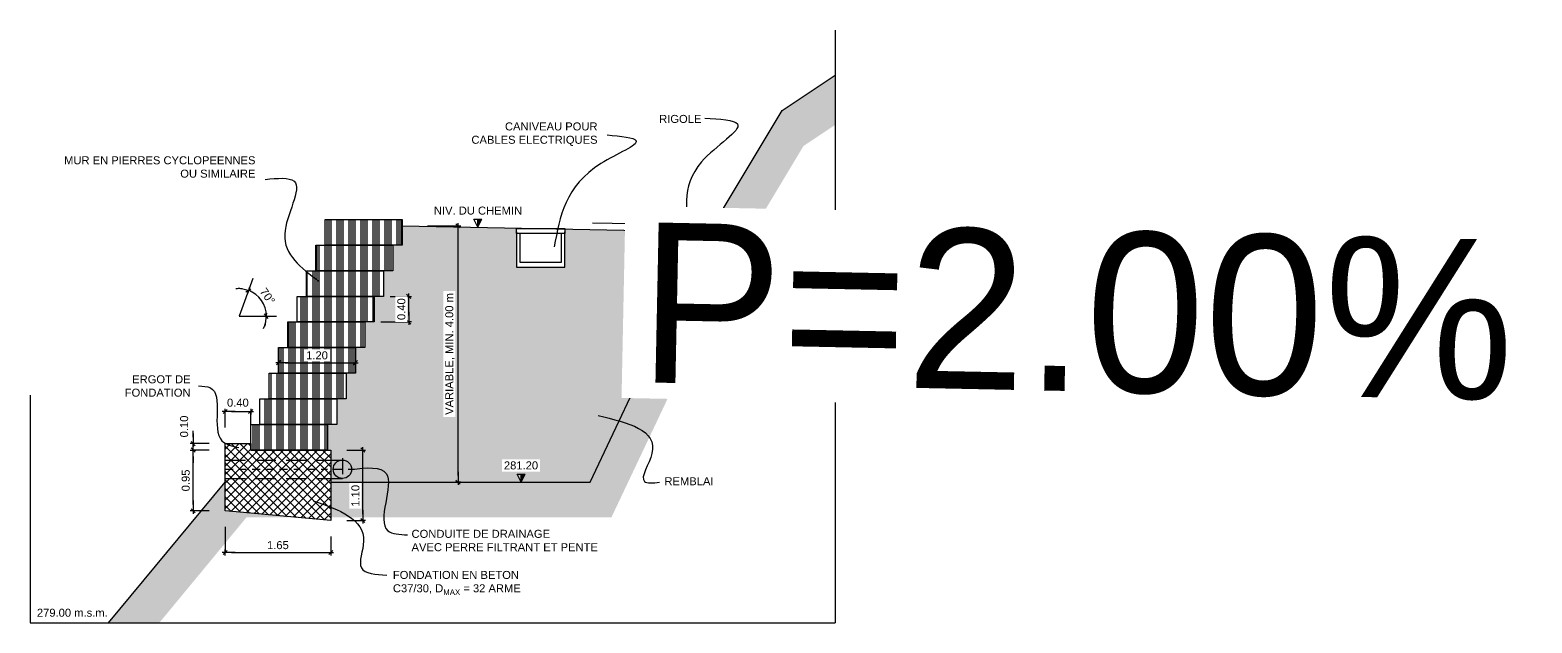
# Model space of a CAD drawing. Extents: x -236 to -84, y 532 to 751.
# Drawn here: x -150.28 to -126.82, y 605.9 to 615.16 of the extents above; entities that cross this region are included whole.
import ezdxf
from ezdxf.enums import TextEntityAlignment as Align

# ---------------------------------------------------------------- set-up
doc = ezdxf.new("R2018")
doc.units = 0
doc.header["$MEASUREMENT"] = 0
doc.linetypes.add('NASCOSTA', pattern=[9.525, 6.35, -3.175])
doc.linetypes.add('TRATTOPUNTO', pattern=[1, 0.5, -0.25, 0, -0.25])
for name, color, linetype in [('DIME', 6, 'Continuous'), ('LIN010CO', 2, 'Continuous'), ('LIN018CO', 6, 'Continuous'), ('LIN018TR', 6, 'NASCOSTA'), ('LIN025CO', 7, 'Continuous'), ('LIN035CO', 1, 'Continuous'), ('TEXT035', 1, 'Continuous')]:
    doc.layers.add(name, color=color, linetype=linetype)
doc.styles.add('ARIAL', font='arial.ttf')
doc.styles.add('ROMANS', font='romans.shx')
doc.dimstyles.new('BO1', dxfattribs={"dimtxt": 0.25, "dimasz": 0.2, "dimexe": 0, "dimexo": 0.5, "dimgap": 0.1, "dimtad": 1, "dimzin": 0, "dimdsep": 46, "dimtxsty": 'ROMANS', "dimblk1": 'LINE', "dimblk2": 'LINE', "dimsah": 1, "dimcen": 2.5, "dimclrd": 256, "dimclre": 256, "dimclrt": 1, "dimadec": 0, "dimazin": 0, "dimtfac": 1, "dimtmove": 2, "dimatfit": 3, "dimldrblk": 'LINE', "dimfxl": 1, "dimtvp": 1, "dimtolj": 1, "dimtzin": 0, "dimarcsym": 0})
pattern_1 = [(90, (29.64652, 441.41905), (-0.1875, 4e-17), []), (90, (29.67777, 441.4503), (-0.1875, 4e-17), []), (90, (29.70902, 441.48155), (-0.1875, 4e-17), []), (90, (29.74027, 441.5128), (-0.1875, 4e-17), [])]

# ---------------------------------------------------------------- blocks, each defined once
blk = doc.blocks.new('LIVELLI1')
at = {"layer": 'LIN018CO'}
blk.add_solid([(0, 0.25), (0, 0), (0.125, 0.25)], dxfattribs=at)
at = {"layer": 'LIN035CO'}
for p, q in [((-0.125, 0.25), (0.125, 0.25)), ((0, 0), (-0.125, 0.25)), ((0, 0), (0, 0.25)), ((0, 0), (0.125, 0.25))]:
    blk.add_line(p, q, dxfattribs=at)
at = {"layer": 'TEXT035', "style": 'ARIAL'}
blk.add_attdef('VALORE', text='', height=0.25, dxfattribs=at).set_placement((0, 0.395), align=Align.CENTER)
blk = doc.blocks.new('cavi')
at = {"layer": 'LIN025CO', "flags": 128}
blk.add_lwpolyline([(-1.2, -0.175), (-1.2, -0.1), (-0.45, -0.1), (-0.45, -0.175)], close=True, dxfattribs=at)
for points in [[(-1.2, -0.15), (-1.2, -0.7), (-0.45, -0.7), (-0.45, -0.15)], [(-1.15, -0.175), (-1.15, -0.625), (-0.5, -0.625), (-0.5, -0.175)]]:
    blk.add_lwpolyline(points, dxfattribs=at)
blk = doc.blocks.new('LINE')
for p, q in [((-1.6, 0), (0.45, 0)), ((0, 0.45), (0, -0.45))]:
    blk.add_line(p, q)
at = {"color": 3}
blk.add_line((-0.32, -0.32), (0.32, 0.32), dxfattribs=at)
blk = doc.blocks.new('*D43')
at = {"layer": 'Defpoints', "color": 0, "transparency": 16777216}
for p in [(-144.32, 612.1), (-143.592, 612.1), (-143.592, 608.1)]:
    blk.add_point(p, dxfattribs=at)
at = {"layer": 'DIME', "lineweight": -2, "transparency": 16777216}
for p, q in [((-144.07, 612.1), (-143.592, 612.1)), ((-143.592, 608.2), (-143.592, 612)), ((-143.842, 608.1), (-143.592, 608.1))]:
    blk.add_line(p, q, dxfattribs=at)
at = {"layer": 'DIME', "lineweight": -2, "transparency": 16777216, "xscale": 0.1, "yscale": 0.1, "zscale": 0.1}
for p, rotation in [((-143.592, 612.1), 90), ((-143.592, 608.1), 270)]:
    blk.add_blockref('LINE', p, dxfattribs=dict(at, rotation=rotation))
at = {"layer": 'DIME', "color": 1, "transparency": 16777216, "insert": (-143.717, 610.1), "char_height": 0.125, "attachment_point": 5, "rotation": 90, "style": 'ARIAL', "bg_fill": 3, "box_fill_scale": 1.25, "bg_fill_color": 256, "bg_fill_true_color": 13158600, "bg_fill_transparency": 0}
blk.add_mtext('\\A1;VARIABLE, MIN. 4.00 m', dxfattribs=at)
blk = doc.blocks.new('*D36')
at = {"layer": 'Defpoints', "color": 0, "transparency": 16777216}
for p in [(-147.23, 607.65), (-145.58, 607.5), (-145.58, 607)]:
    blk.add_point(p, dxfattribs=at)
at = {"layer": 'DIME', "lineweight": -2, "transparency": 16777216}
for p, q in [((-147.23, 607.4), (-147.23, 607)), ((-145.58, 607.25), (-145.58, 607)), ((-147.13, 607), (-145.68, 607))]:
    blk.add_line(p, q, dxfattribs=at)
at = {"layer": 'DIME', "lineweight": -2, "transparency": 16777216, "xscale": 0.1, "yscale": 0.1, "zscale": 0.1, "rotation": 180}
blk.add_blockref('LINE', (-147.23, 607), dxfattribs=at)
at = {"layer": 'DIME', "lineweight": -2, "transparency": 16777216, "xscale": 0.1, "yscale": 0.1, "zscale": 0.1}
blk.add_blockref('LINE', (-145.58, 607), dxfattribs=at)
at = {"layer": 'DIME', "color": 1, "transparency": 16777216, "insert": (-146.405, 607.114), "char_height": 0.125, "attachment_point": 5, "style": 'ARIAL', "bg_fill": 3, "box_fill_scale": 1.25, "bg_fill_color": 256, "bg_fill_true_color": 13158600, "bg_fill_transparency": 0}
blk.add_mtext('\\A1;1.65', dxfattribs=at)
blk = doc.blocks.new('*D37')
at = {"layer": 'Defpoints', "color": 0, "transparency": 16777216}
for p in [(-145.58, 608.6), (-145.08, 608.6), (-145.58, 607.5)]:
    blk.add_point(p, dxfattribs=at)
at = {"layer": 'DIME', "lineweight": -2, "transparency": 16777216}
for p, q in [((-145.33, 608.6), (-145.08, 608.6)), ((-145.08, 607.6), (-145.08, 608.5)), ((-145.33, 607.5), (-145.08, 607.5))]:
    blk.add_line(p, q, dxfattribs=at)
at = {"layer": 'DIME', "lineweight": -2, "transparency": 16777216, "xscale": 0.1, "yscale": 0.1, "zscale": 0.1, "rotation": 90}
blk.add_blockref('LINE', (-145.08, 608.6), dxfattribs=at)
at = {"layer": 'DIME', "color": 1, "transparency": 16777216, "insert": (-145.194, 607.886), "char_height": 0.125, "attachment_point": 5, "rotation": 90, "style": 'ARIAL', "bg_fill": 3, "box_fill_scale": 1.25, "bg_fill_color": 256, "bg_fill_true_color": 13158600, "bg_fill_transparency": 0}
blk.add_mtext('\\A1;1.10', dxfattribs=at)
at = {"layer": 'DIME', "lineweight": -2, "transparency": 16777216, "xscale": 0.1, "yscale": 0.1, "zscale": 0.1, "rotation": 270}
blk.add_blockref('LINE', (-145.08, 607.5), dxfattribs=at)
blk = doc.blocks.new('*D38')
at = {"layer": 'Defpoints', "color": 0, "transparency": 16777216}
for p in [(-147.73, 608.6), (-147.23, 608.6), (-147.23, 607.65)]:
    blk.add_point(p, dxfattribs=at)
at = {"layer": 'DIME', "lineweight": -2, "transparency": 16777216}
for p, q in [((-147.48, 608.6), (-147.73, 608.6)), ((-147.73, 607.75), (-147.73, 608.5)), ((-147.48, 607.65), (-147.73, 607.65))]:
    blk.add_line(p, q, dxfattribs=at)
at = {"layer": 'DIME', "lineweight": -2, "transparency": 16777216, "xscale": 0.1, "yscale": 0.1, "zscale": 0.1}
for p, rotation in [((-147.73, 608.6), 90), ((-147.73, 607.65), 270)]:
    blk.add_blockref('LINE', p, dxfattribs=dict(at, rotation=rotation))
at = {"layer": 'DIME', "color": 1, "transparency": 16777216, "insert": (-147.844, 608.125), "char_height": 0.125, "attachment_point": 5, "rotation": 90, "style": 'ARIAL', "bg_fill": 3, "box_fill_scale": 1.25, "bg_fill_color": 256, "bg_fill_true_color": 13158600, "bg_fill_transparency": 0}
blk.add_mtext('\\A1;0.95', dxfattribs=at)
blk = doc.blocks.new('*D39')
at = {"layer": 'Defpoints', "color": 0, "transparency": 16777216}
for p in [(-147.23, 608.7), (-147.23, 608.6)]:
    blk.add_point(p, dxfattribs=at)
at = {"layer": 'DIME', "lineweight": -2, "transparency": 16777216}
for p, q in [((-147.73, 608.8), (-147.73, 608.9)), ((-147.48, 608.7), (-147.73, 608.7)), ((-147.48, 608.6), (-147.73, 608.6)), ((-147.73, 608.5), (-147.73, 608.4))]:
    blk.add_line(p, q, dxfattribs=at)
at = {"layer": 'DIME', "lineweight": -2, "transparency": 16777216, "xscale": 0.1, "yscale": 0.1, "zscale": 0.1, "rotation": 90}
blk.add_blockref('LINE', (-147.73, 608.6), dxfattribs=at)
at = {"layer": 'DIME', "color": 1, "transparency": 16777216, "insert": (-147.869, 608.968), "char_height": 0.125, "attachment_point": 5, "rotation": 90, "style": 'ARIAL', "bg_fill": 3, "box_fill_scale": 1.25, "bg_fill_color": 256, "bg_fill_true_color": 13158600, "bg_fill_transparency": 0}
blk.add_mtext('\\A1;0.10', dxfattribs=at)
at = {"layer": 'Defpoints', "color": 0, "transparency": 16777216}
blk.add_point((-147.73, 608.7), dxfattribs=at)
at = {"layer": 'DIME', "lineweight": -2, "transparency": 16777216}
blk.add_line((-147.73, 608.6), (-147.73, 608.7), dxfattribs=at)
at = {"layer": 'DIME', "lineweight": -2, "transparency": 16777216, "xscale": 0.1, "yscale": 0.1, "zscale": 0.1, "rotation": 270}
blk.add_blockref('LINE', (-147.73, 608.7), dxfattribs=at)
blk = doc.blocks.new('*D40')
at = {"layer": 'Defpoints', "color": 0, "transparency": 16777216}
for p in [(-147.23, 608.7), (-146.83, 608.7)]:
    blk.add_point(p, dxfattribs=at)
at = {"layer": 'DIME', "lineweight": -2, "transparency": 16777216}
for p, q in [((-147.23, 608.95), (-147.23, 609.2)), ((-147.13, 609.2), (-146.93, 609.2)), ((-146.83, 608.95), (-146.83, 609.2))]:
    blk.add_line(p, q, dxfattribs=at)
at = {"layer": 'DIME', "color": 1, "transparency": 16777216, "insert": (-147.03, 609.339), "char_height": 0.125, "attachment_point": 5, "style": 'ARIAL', "bg_fill": 3, "box_fill_scale": 1.25, "bg_fill_color": 256, "bg_fill_true_color": 13158600, "bg_fill_transparency": 0}
blk.add_mtext('\\A1;0.40', dxfattribs=at)
at = {"layer": 'Defpoints', "color": 0, "transparency": 16777216}
blk.add_point((-146.83, 609.2), dxfattribs=at)
at = {"layer": 'DIME', "lineweight": -2, "transparency": 16777216, "xscale": 0.1, "yscale": 0.1, "zscale": 0.1, "rotation": 180}
blk.add_blockref('LINE', (-147.23, 609.2), dxfattribs=at)
at = {"layer": 'DIME', "lineweight": -2, "transparency": 16777216, "xscale": 0.1, "yscale": 0.1, "zscale": 0.1}
blk.add_blockref('LINE', (-146.83, 609.2), dxfattribs=at)
blk = doc.blocks.new('*D35')
at = {"layer": 'Defpoints', "color": 0, "transparency": 16777216}
for p in [(-144.902, 611), (-145.048, 610.6)]:
    blk.add_point(p, dxfattribs=at)
at = {"layer": 'DIME', "lineweight": -2, "transparency": 16777216}
for p, q in [((-144.652, 611), (-144.362, 611)), ((-144.362, 610.7), (-144.362, 610.9)), ((-144.798, 610.6), (-144.362, 610.6))]:
    blk.add_line(p, q, dxfattribs=at)
at = {"layer": 'DIME', "lineweight": -2, "transparency": 16777216, "xscale": 0.1, "yscale": 0.1, "zscale": 0.1}
for p, rotation in [((-144.362, 611), 90), ((-144.362, 610.6), 270)]:
    blk.add_blockref('LINE', p, dxfattribs=dict(at, rotation=rotation))
at = {"layer": 'DIME', "color": 1, "transparency": 16777216, "insert": (-144.476, 610.8), "char_height": 0.125, "attachment_point": 5, "rotation": 90, "style": 'ARIAL', "bg_fill": 3, "box_fill_scale": 1.25, "bg_fill_color": 256, "bg_fill_true_color": 13158600, "bg_fill_transparency": 0}
blk.add_mtext('\\A1;0.40', dxfattribs=at)
at = {"layer": 'Defpoints', "color": 0, "transparency": 16777216}
blk.add_point((-144.362, 611), dxfattribs=at)
blk = doc.blocks.new('*D42')
at = {"layer": 'Defpoints', "color": 0, "transparency": 16777216}
for p in [(-146.641, 611.711), (-147.012, 610.692), (-147.012, 610.692), (-146.429, 610.692)]:
    blk.add_point(p, dxfattribs=at)
at = {"layer": 'DIME', "lineweight": -2, "transparency": 16777216}
for start, end in [(83.4037, 96.8074), (360, 70), (333.1926, 346.5963)]:
    blk.add_arc((-147.012, 610.692), 0.428, start, end, dxfattribs=at)
at = {"layer": 'DIME', "lineweight": -2, "transparency": 16777216, "xscale": 0.1, "yscale": 0.1, "zscale": 0.1}
for p, rotation in [((-146.866, 611.094), 346.7018574525576), ((-146.584, 610.692), 83.29814254743641)]:
    blk.add_blockref('LINE', p, dxfattribs=dict(at, rotation=rotation))
at = {"layer": 'DIME', "color": 1, "transparency": 16777216, "insert": (-146.568, 611.003), "char_height": 0.125, "attachment_point": 5, "rotation": 305, "style": 'ARIAL', "bg_fill": 3, "box_fill_scale": 1.25, "bg_fill_color": 256, "bg_fill_true_color": 13158600, "bg_fill_transparency": 0}
blk.add_mtext('\\A1;70°', dxfattribs=at)
at = {"layer": 'Defpoints', "color": 0, "transparency": 16777216}
blk.add_point((-146.619, 610.861), dxfattribs=at)
blk = doc.blocks.new('*U34')
at = {"layer": 'LIN018CO'}
blk.add_hatch(color=256, dxfattribs=at).paths.add_polyline_path([(-0.248, 0.125), (-0.245, 0.245), (0.002, 0.12)])
for p, q in [((0.002, 0.12), (-1.838, 0.157)), ((-0.248, 0.125), (-0.245, 0.245)), ((-0.245, 0.245), (0.002, 0.12))]:
    blk.add_line(p, q, dxfattribs=at)
at = {"layer": 'TEXT035', "lineweight": 30, "flags": 50}
blk.add_attdef('VALORE_AD', text='', height=0.25, rotation=358.8356, dxfattribs=at).set_placement((-0.315, 0.186), align=Align.BOTTOM_RIGHT)
blk = doc.blocks.new('*D41')
at = {"layer": 'Defpoints', "color": 0, "transparency": 16777216}
for p in [(-145.194, 609.964), (-146.394, 609.8), (-145.194, 609.8)]:
    blk.add_point(p, dxfattribs=at)
at = {"layer": 'DIME', "lineweight": -2, "transparency": 16777216}
for p, q in [((-146.394, 610.05), (-146.394, 609.964)), ((-146.294, 609.964), (-145.294, 609.964)), ((-145.194, 610.05), (-145.194, 609.964))]:
    blk.add_line(p, q, dxfattribs=at)
at = {"layer": 'DIME', "lineweight": -2, "transparency": 16777216, "xscale": 0.1, "yscale": 0.1, "zscale": 0.1, "rotation": 180}
blk.add_blockref('LINE', (-146.394, 609.964), dxfattribs=at)
at = {"layer": 'DIME', "lineweight": -2, "transparency": 16777216, "xscale": 0.1, "yscale": 0.1, "zscale": 0.1}
blk.add_blockref('LINE', (-145.194, 609.964), dxfattribs=at)
at = {"layer": 'DIME', "color": 1, "transparency": 16777216, "insert": (-145.794, 610.078), "char_height": 0.125, "attachment_point": 5, "style": 'ARIAL', "bg_fill": 3, "box_fill_scale": 1.25, "bg_fill_color": 256, "bg_fill_true_color": 13158600, "bg_fill_transparency": 0}
blk.add_mtext('\\A1;1.20', dxfattribs=at)

msp = doc.modelspace()

# ---------------------------------------------------------------- hatches: boundary and pattern name
at = {"layer": 'LIN010CO'}
h = msp.add_hatch(dxfattribs=at)
h.set_pattern_fill('EARTH', color=256, scale=0.625, angle=45)
h.set_pattern_definition([(45, (29.79211, 441.31905), (4e-17, 0.22097087), [0.15625, -0.15625]), (45, (29.75068, 441.36048), (4e-17, 0.22097087), [0.15625, -0.15625]), (45, (29.70924, 441.40191), (4e-17, 0.22097087), [0.15625, -0.15625]), (135, (29.70924, 441.42953), (-0.22097087, 6e-17), [0.15625, -0.15625]), (135, (29.75068, 441.47096), (-0.22097087, 6e-17), [0.15625, -0.15625]), (135, (29.79211, 441.5124), (-0.22097087, 6e-17), [0.15625, -0.15625])])
edge = h.paths.add_edge_path()
edge.add_spline(control_points=[(-140.721, 609.808), (-140.543, 609.744), (-140.373, 609.678), (-140.219, 609.611)], knot_values=[0.809437, 0.809437, 0.809437, 0.809437, 1.568801, 1.568801, 1.568801, 1.568801], degree=3, periodic=0)
edge.add_line((-140.219, 609.611), (-139.396, 611.348))
edge.add_line((-139.396, 611.348), (-138.196, 613.348))
edge.add_line((-138.196, 613.348), (-137.7, 613.678))
edge.add_line((-137.7, 613.678), (-137.7, 614.453))
edge.add_line((-137.7, 614.453), (-138.53, 613.9))
edge.add_line((-138.53, 613.9), (-139.73, 611.9))
edge.add_line((-139.73, 611.9), (-140.721, 609.808))
edge = h.paths.add_edge_path()
edge.add_spline(control_points=[(-140.219, 609.611), (-140.373, 609.678), (-140.543, 609.744), (-140.721, 609.808)], knot_values=[0.809437, 0.809437, 0.809437, 0.809437, 1.568801, 1.568801, 1.568801, 1.568801], degree=3, periodic=0)
edge.add_line((-140.721, 609.808), (-141.53, 608.1))
edge.add_line((-141.53, 608.1), (-144.03, 608.1))
edge.add_line((-144.03, 608.1), (-144.03, 607.548))
edge.add_line((-144.03, 607.548), (-141.196, 607.548))
edge.add_line((-141.196, 607.548), (-140.219, 609.611))
edge = h.paths.add_edge_path()
edge.add_spline(control_points=[(-145.392, 608.1), (-145.133, 607.922), (-144.884, 607.741), (-144.683, 607.548)], knot_values=[0.48102, 0.48102, 0.48102, 0.48102, 2.009208, 2.009208, 2.009208, 2.009208], degree=3, periodic=0)
edge.add_line((-144.683, 607.548), (-144.03, 607.548))
edge.add_line((-144.03, 607.548), (-144.03, 608.1))
edge.add_line((-144.03, 608.1), (-145.392, 608.1))
h.paths.add_polyline_path([(-145.58, 608.1), (-145.58, 607.548), (-144.683, 607.548), (-144.685, 607.55), (-144.688, 607.553), (-144.69, 607.555), (-144.693, 607.557), (-144.695, 607.559), (-144.697, 607.562), (-144.7, 607.564), (-144.702, 607.566), (-144.704, 607.568), (-144.707, 607.571), (-144.709, 607.573), (-144.712, 607.575), (-144.714, 607.577), (-144.716, 607.58), (-144.719, 607.582), (-144.721, 607.584), (-144.724, 607.586), (-144.726, 607.589), (-144.729, 607.591), (-144.731, 607.593), (-144.734, 607.595), (-144.736, 607.598), (-144.738, 607.6), (-144.741, 607.602), (-144.743, 607.604), (-144.746, 607.607), (-144.748, 607.609), (-144.751, 607.611), (-144.753, 607.613), (-144.756, 607.616), (-144.758, 607.618), (-144.761, 607.62), (-144.763, 607.622), (-144.766, 607.624), (-144.768, 607.627), (-144.771, 607.629), (-144.773, 607.631), (-144.776, 607.633), (-144.778, 607.636), (-144.781, 607.638), (-144.783, 607.64), (-144.786, 607.642), (-144.788, 607.644), (-144.791, 607.647), (-144.793, 607.649), (-144.796, 607.651), (-144.798, 607.653), (-144.801, 607.656), (-144.804, 607.658), (-144.806, 607.66), (-144.809, 607.662), (-144.811, 607.664), (-144.814, 607.667), (-144.816, 607.669), (-144.819, 607.671), (-144.821, 607.673), (-144.824, 607.675), (-144.827, 607.678), (-144.829, 607.68), (-144.832, 607.682), (-144.834, 607.684), (-144.837, 607.686), (-144.84, 607.689), (-144.842, 607.691), (-144.845, 607.693), (-144.847, 607.695), (-144.85, 607.697), (-144.853, 607.7), (-144.855, 607.702), (-144.858, 607.704), (-144.861, 607.706), (-144.863, 607.708), (-144.866, 607.711), (-144.868, 607.713), (-144.871, 607.715), (-144.874, 607.717), (-144.876, 607.719), (-144.879, 607.722), (-144.882, 607.724), (-144.884, 607.726), (-144.887, 607.728), (-144.89, 607.73), (-144.892, 607.732), (-144.895, 607.735), (-144.898, 607.737), (-144.9, 607.739), (-144.903, 607.741), (-144.906, 607.743), (-144.908, 607.746), (-144.911, 607.748), (-144.914, 607.75), (-144.917, 607.752), (-144.919, 607.754), (-144.922, 607.756), (-144.925, 607.759), (-144.927, 607.761), (-144.93, 607.763), (-144.933, 607.765), (-144.936, 607.767), (-144.938, 607.769), (-144.941, 607.772), (-144.944, 607.774), (-144.946, 607.776), (-144.949, 607.778), (-144.952, 607.78), (-144.955, 607.782), (-144.957, 607.785), (-144.96, 607.787), (-144.963, 607.789), (-144.966, 607.791), (-144.968, 607.793), (-144.971, 607.795), (-144.974, 607.797), (-144.977, 607.8), (-144.979, 607.802), (-144.982, 607.804), (-144.985, 607.806), (-144.988, 607.808), (-144.991, 607.81), (-144.993, 607.813), (-144.996, 607.815), (-144.999, 607.817), (-145.002, 607.819), (-145.005, 607.821), (-145.007, 607.823), (-145.01, 607.825), (-145.013, 607.828), (-145.016, 607.83), (-145.019, 607.832), (-145.021, 607.834), (-145.024, 607.836), (-145.027, 607.838), (-145.03, 607.84), (-145.033, 607.843), (-145.035, 607.845), (-145.038, 607.847), (-145.041, 607.849), (-145.044, 607.851), (-145.047, 607.853), (-145.05, 607.855), (-145.052, 607.858), (-145.055, 607.86), (-145.058, 607.862), (-145.061, 607.864), (-145.064, 607.866), (-145.067, 607.868), (-145.069, 607.87), (-145.072, 607.873), (-145.075, 607.875), (-145.078, 607.877), (-145.081, 607.879), (-145.084, 607.881), (-145.087, 607.883), (-145.09, 607.885), (-145.092, 607.887), (-145.095, 607.89), (-145.098, 607.892), (-145.101, 607.894), (-145.104, 607.896), (-145.107, 607.898), (-145.11, 607.9), (-145.113, 607.902), (-145.115, 607.904), (-145.118, 607.907), (-145.121, 607.909), (-145.124, 607.911), (-145.127, 607.913), (-145.13, 607.915), (-145.133, 607.917), (-145.136, 607.919), (-145.139, 607.921), (-145.142, 607.924), (-145.144, 607.926), (-145.147, 607.928), (-145.15, 607.93), (-145.153, 607.932), (-145.156, 607.934), (-145.159, 607.936), (-145.162, 607.938), (-145.165, 607.94), (-145.168, 607.943), (-145.171, 607.945), (-145.174, 607.947), (-145.177, 607.949), (-145.18, 607.951), (-145.183, 607.953), (-145.185, 607.955), (-145.188, 607.957), (-145.191, 607.959), (-145.194, 607.962), (-145.197, 607.964), (-145.2, 607.966), (-145.203, 607.968), (-145.206, 607.97), (-145.209, 607.972), (-145.212, 607.974), (-145.215, 607.976), (-145.218, 607.978), (-145.221, 607.98), (-145.224, 607.983), (-145.227, 607.985), (-145.23, 607.987), (-145.233, 607.989), (-145.236, 607.991), (-145.239, 607.993), (-145.242, 607.995), (-145.245, 607.997), (-145.248, 607.999), (-145.251, 608.001), (-145.254, 608.004), (-145.257, 608.006), (-145.26, 608.008), (-145.263, 608.01), (-145.266, 608.012), (-145.269, 608.014), (-145.272, 608.016), (-145.275, 608.018), (-145.278, 608.02), (-145.281, 608.022), (-145.284, 608.025), (-145.286, 608.027), (-145.289, 608.029), (-145.293, 608.031), (-145.296, 608.033), (-145.299, 608.035), (-145.302, 608.037), (-145.305, 608.039), (-145.308, 608.041), (-145.311, 608.043), (-145.314, 608.045), (-145.317, 608.048), (-145.32, 608.05), (-145.323, 608.052), (-145.326, 608.054), (-145.329, 608.056), (-145.332, 608.058), (-145.335, 608.06), (-145.338, 608.062), (-145.341, 608.064), (-145.344, 608.066), (-145.347, 608.068), (-145.35, 608.071), (-145.353, 608.073), (-145.356, 608.075), (-145.359, 608.077), (-145.362, 608.079), (-145.365, 608.081), (-145.368, 608.083), (-145.371, 608.085), (-145.374, 608.087), (-145.377, 608.089), (-145.38, 608.091), (-145.383, 608.093), (-145.386, 608.096), (-145.389, 608.098), (-145.392, 608.1)])
h.paths.add_polyline_path([(-149.05, 605.9), (-148.259, 605.9), (-146.896, 607.548), (-146.113, 607.548), (-147.23, 607.65), (-147.23, 608.1)])
h = msp.add_hatch(dxfattribs=at)
h.set_pattern_fill('ANSI34', color=256, scale=0.25, angle=45, style=0)
h.set_pattern_definition(pattern_1)
h.paths.add_polyline_path([(-145.666, 612.2), (-144.466, 612.2), (-144.466, 611.8), (-145.666, 611.8)])
h = msp.add_hatch(dxfattribs=at)
h.set_pattern_fill('AR-CONC', color=256, scale=0.0375, angle=45)
h.set_pattern_definition([(95, (29.7921, 441.31905), (0.206832, 0.17355265), [0.028125, -0.309375]), (40, (29.7921, 441.31905), (-0.23624706, 0.16266306), [0.0225, -0.2475]), (145.45144, (29.80934, 441.3335), (-0.02941506, 0.3362157), [0.02390257, -0.2629283]), (91.1842, (29.73908, 441.37208), (0.326885, 0.23910517), [0.0421875, -0.4640625]), (141.63564, (29.7663, 441.392), (-0.0104625, 0.5061419), [0.0358539, -0.39439266]), (36.18416, (29.73908, 441.3721), (-0.0104625, 0.5061419), [0.03375, -0.37125]), (66, (29.77885, 441.38534), (0.26503934, 0.05151843), [0.028125, -0.309375]), (11, (29.77885, 441.38534), (-0.12776572, 0.25680316), [0.0225, -0.2475]), (116.45144, (29.80094, 441.38963), (0.13727362, 0.3083216), [0.02390257, -0.2629283]), (82.5, (29.79211, 441.31905), (-0.085047444, 0.09149618), [0, -0.2445, 0, -0.25125, 0, -0.2484375]), (52.5, (29.79211, 441.31905), (-0.03482735, 0.174341044), [0, -0.14325, 0, -0.238875, 0, -0.0946875]), (12.5, (29.73298, 441.25992), (0.147531813, 0.135570286), [0, -0.09375, 0, -0.2925, 0, -0.388125]), (2.5, (29.70646, 441.2334), (0.12809624, 0.18118493), [0, -0.121875, 0, -0.19425, 0, -0.275625])])
edge = h.paths.add_edge_path()
edge.add_arc((-139.93, 612.188), 0.32, 212.143, 325.5654)
edge.add_line((-139.666, 612.007), (-139.73, 611.9))
edge.add_line((-139.73, 611.9), (-141.53, 608.1))
edge.add_line((-141.53, 608.1), (-145.58, 608.1))
edge.add_line((-145.58, 608.1), (-145.58, 608.6))
edge.add_line((-145.58, 608.6), (-145.63, 608.6))
edge.add_line((-145.63, 608.6), (-145.63, 609))
edge.add_line((-145.63, 609), (-145.485, 609))
edge.add_line((-145.485, 609), (-145.485, 609.4))
edge.add_line((-145.485, 609.4), (-145.339, 609.4))
edge.add_line((-145.339, 609.4), (-145.339, 609.8))
edge.add_line((-145.339, 609.8), (-145.194, 609.8))
edge.add_line((-145.194, 609.8), (-145.194, 610.2))
edge.add_line((-145.194, 610.2), (-145.048, 610.2))
edge.add_line((-145.048, 610.2), (-145.048, 610.6))
edge.add_line((-145.048, 610.6), (-144.902, 610.6))
edge.add_line((-144.902, 610.6), (-144.902, 611))
edge.add_line((-144.902, 611), (-144.757, 611))
edge.add_line((-144.757, 611), (-144.757, 611.4))
edge.add_line((-144.757, 611.4), (-144.611, 611.4))
edge.add_line((-144.611, 611.4), (-144.611, 611.8))
edge.add_line((-144.611, 611.8), (-144.466, 611.8))
edge.add_line((-144.466, 611.8), (-144.466, 612.1))
edge.add_line((-144.466, 612.1), (-140.201, 612.017))
h.paths.add_polyline_path([(-141.926, 612.057), (-142.676, 612.067), (-142.676, 611.457), (-141.926, 611.457)], flags=17)
edge = h.paths.add_edge_path(flags=16)
edge.add_line((-142.67, 608.225), (-142.545, 608.225))
edge = h.paths.add_edge_path(flags=17)
edge.add_line((-142.608, 608.1), (-142.67, 608.225))
edge = h.paths.add_edge_path(flags=0)
edge.add_line((-142.608, 608.1), (-142.608, 608.225))
edge = h.paths.add_edge_path(flags=17)
edge.add_line((-142.608, 608.1), (-142.545, 608.225))
h.paths.add_polyline_path([(-142.608, 608.225), (-142.608, 608.1), (-142.545, 608.225)], flags=16)
h.paths.add_polyline_path([(-142.907, 608.263), (-142.309, 608.263), (-142.309, 608.455), (-142.907, 608.455)], flags=16)
h = msp.add_hatch(dxfattribs=at)
h.set_pattern_fill('ANSI34', color=256, scale=0.25, angle=45, style=0)
h.set_pattern_definition(pattern_1)
h.paths.add_polyline_path([(-145.811, 611.8), (-144.611, 611.8), (-144.611, 611.4), (-145.811, 611.4)])
h = msp.add_hatch(dxfattribs=at)
h.set_pattern_fill('ANSI34', color=256, scale=0.25, angle=45, style=0)
h.set_pattern_definition(pattern_1)
h.paths.add_polyline_path([(-145.957, 611.4), (-144.757, 611.4), (-144.757, 611), (-145.957, 611)])
h = msp.add_hatch(dxfattribs=at)
h.set_pattern_fill('ANSI34', color=256, scale=0.25, angle=45, style=0)
h.set_pattern_definition(pattern_1)
h.paths.add_polyline_path([(-146.102, 611), (-144.902, 611), (-144.902, 610.6), (-146.102, 610.6)])
h = msp.add_hatch(dxfattribs=at)
h.set_pattern_fill('ANSI34', color=256, scale=0.25, angle=45, style=0)
h.set_pattern_definition(pattern_1)
h.paths.add_polyline_path([(-146.248, 610.6), (-145.048, 610.6), (-145.048, 610.2), (-146.248, 610.2)])
h = msp.add_hatch(dxfattribs=at)
h.set_pattern_fill('ANSI34', color=256, scale=0.25, angle=45, style=0)
h.set_pattern_definition(pattern_1)
h.paths.add_polyline_path([(-146.394, 610.2), (-145.194, 610.2), (-145.194, 609.8), (-146.394, 609.8)])
h = msp.add_hatch(dxfattribs=at)
h.set_pattern_fill('ANSI34', color=256, scale=0.25, angle=45, style=0)
h.set_pattern_definition(pattern_1)
h.paths.add_polyline_path([(-146.539, 609.8), (-145.339, 609.8), (-145.339, 609.4), (-146.539, 609.4)])
h = msp.add_hatch(dxfattribs=at)
h.set_pattern_fill('ANSI34', color=256, scale=0.25, angle=45, style=0)
h.set_pattern_definition(pattern_1)
h.paths.add_polyline_path([(-146.685, 609.4), (-145.485, 609.4), (-145.485, 609), (-146.685, 609)])
h = msp.add_hatch(dxfattribs=at)
h.set_pattern_fill('ANSI34', color=256, scale=0.25, angle=45, style=0)
h.set_pattern_definition(pattern_1)
h.paths.add_polyline_path([(-146.83, 609), (-145.63, 609), (-145.63, 608.6), (-146.83, 608.6)])
h = msp.add_hatch(dxfattribs=at)
h.set_pattern_fill('ANSI37', color=256, scale=0.75, style=0)
h.set_pattern_definition([(45, (29.79211, 441.31905), (-0.06629126, 0.06629126), []), (135, (29.79211, 441.31905), (-0.06629126, -0.06629126), [])])
h.paths.add_polyline_path([(-145.58, 608.6), (-145.58, 607.5), (-147.23, 607.65), (-147.23, 608.1), (-147.23, 608.7), (-146.83, 608.7), (-146.83, 608.6)])

# ---------------------------------------------------------------- linework, layer by layer
for p, q in [((-137.7, 615.158), (-137.7, 605.9)), ((-150.276, 609.459), (-150.276, 605.9)), ((-150.276, 605.9), (-137.7, 605.9))]:
    msp.add_line(p, q, dxfattribs=at)
at = {"layer": 'LIN010CO', "linetype": 'NASCOSTA', "ltscale": 0.05, "flags": 128}
for points in [[(-147.23, 608.444), (-145.63, 608.444)], [(-147.23, 608.155), (-145.63, 608.155)]]:
    msp.add_lwpolyline(points, dxfattribs=at)
at = {"layer": 'LIN010CO', "flags": 128}
for points in [[(-145.63, 608.444), (-145.397, 608.444)], [(-145.63, 608.155), (-145.397, 608.155)]]:
    msp.add_lwpolyline(points, dxfattribs=at)
at = {"layer": 'LIN018CO', "flags": 128}
for points in [[(-145.666, 612.2), (-144.466, 612.2), (-144.466, 611.8), (-145.666, 611.8), (-145.666, 612.2)], [(-145.811, 611.8), (-144.611, 611.8), (-144.611, 611.4), (-145.811, 611.4), (-145.811, 611.8)], [(-145.957, 611.4), (-144.757, 611.4), (-144.757, 611), (-145.957, 611), (-145.957, 611.4)], [(-146.799, 611.278), (-147.012, 610.692), (-146.429, 610.692)], [(-146.102, 611), (-144.902, 611), (-144.902, 610.6), (-146.102, 610.6), (-146.102, 611)], [(-146.248, 610.6), (-145.048, 610.6), (-145.048, 610.2), (-146.248, 610.2), (-146.248, 610.6)], [(-146.394, 610.2), (-145.194, 610.2), (-145.194, 609.8), (-146.394, 609.8), (-146.394, 610.2)], [(-146.539, 609.8), (-145.339, 609.8), (-145.339, 609.4), (-146.539, 609.4), (-146.539, 609.8)], [(-146.685, 609.4), (-145.485, 609.4), (-145.485, 609), (-146.685, 609), (-146.685, 609.4)], [(-146.83, 609), (-145.63, 609), (-145.63, 608.6), (-146.83, 608.6), (-146.83, 609)]]:
    msp.add_lwpolyline(points, dxfattribs=at)
at = {"layer": 'LIN018CO'}
msp.add_circle((-145.397, 608.3), 0.144, dxfattribs=at)
for points in [[(-139.739, 613.781), (-139.227, 613.693), (-139.789, 613.098), (-139.936, 611.868)], [(-141.263, 613.52), (-140.81, 613.43), (-141.36, 613.073), (-142.088, 611.771)], [(-146.604, 612.826), (-146.153, 612.798), (-146.299, 611.971), (-145.769, 611.239)], [(-141.403, 609.138), (-140.563, 608.545), (-140.68, 608.109), (-140.443, 608.097)], [(-145.253, 608.3), (-144.713, 608.236), (-144.689, 607.34), (-144.38, 607.276)], [(-145.852, 607.809), (-145.066, 607.177), (-145.1, 606.76), (-144.706, 606.648)]]:
    msp.add_spline(points, degree=3, dxfattribs=at)
at = {"layer": 'LIN018TR', "linetype": 'TRATTOPUNTO', "ltscale": 0.25, "flags": 128}
msp.add_lwpolyline([(-147.23, 608.3), (-145.209, 608.3)], dxfattribs=at)
at = {"layer": 'LIN018TR', "linetype": 'TRATTOPUNTO', "ltscale": 0.5, "flags": 128}
msp.add_lwpolyline([(-145.397, 608.475), (-145.397, 608.125)], dxfattribs=at)
at = {"layer": 'LIN025CO', "flags": 128}
for points in [[(-145.58, 608.1), (-141.53, 608.1), (-139.73, 611.9), (-138.53, 613.9), (-137.7, 614.453)], [(-149.05, 605.9), (-147.23, 608.1)]]:
    msp.add_lwpolyline(points, dxfattribs=at)
at = {"layer": 'LIN035CO', "flags": 128}
msp.add_lwpolyline([(-144.466, 612.103), (-140.201, 612.017, 0.539697), (-139.666, 612.007)], format="xyb", dxfattribs=at)
msp.add_lwpolyline([(-146.83, 608.6), (-145.58, 608.6), (-145.58, 607.5), (-147.23, 607.65), (-147.23, 608.7), (-146.83, 608.7)], close=True, dxfattribs=at)

# ---------------------------------------------------------------- block references
at = {"xscale": 0.5, "yscale": 0.5, "zscale": 0.5}
for p, values in [((-143.28, 612.079), {'VALORE': 'NIV. DU CHEMIN'}), ((-142.608, 608.1), {'VALORE': '281.20'})]:
    msp.add_blockref('LIVELLI1', p, dxfattribs=at).add_auto_attribs(values)
ref = msp.add_blockref('*U34', (-140.575, 612.065), dxfattribs=dict(xscale=0.5, yscale=0.5, zscale=0.5))
lines = msp.add_mtext('P=2.00%', dxfattribs={"layer": 'TEXT035', "insert": (-140.732, 612.158), "char_height": 2.5, "attachment_point": 1, "rotation": 358.8356, "bg_fill": 3, "box_fill_scale": 1.1, "bg_fill_color": 256, "bg_fill_transparency": 3940247})
ref.add_attrib('VALORE_AD', '', (-140.732, 612.158), dxfattribs={"flags": 50}).embed_mtext(lines)
at = {"layer": 'LIN025CO'}
msp.add_blockref('cavi', (-141.476, 612.157), dxfattribs=at)

# ---------------------------------------------------------------- texts
at = {"layer": 'TEXT035', "style": 'ARIAL'}
msp.add_text('REMBLAI', height=0.125, dxfattribs=at).set_placement((-140.368, 608.05))
at = {"layer": 'TEXT035', "char_height": 0.125, "style": 'ARIAL'}
for s, insert, width, attachment_point in [('CANIVEAU POUR\\PCABLES ELECTRIQUES', (-141.413, 613.716), 2.24659, 3), ('RIGOLE', (-139.791, 613.833), 2.24659, 3), ('MUR EN PIERRES CYCLOPEENNES OU SIMILAIRE', (-146.756, 613.187), 3.02763, 3), ('ERGOT DE\\PFONDATION', (-147.769, 609.767), 1.17467, 3), ('CONDUITE DE DRAINAGE\\PAVEC PERRE FILTRANT ET PENTE', (-144.318, 607.354), 5.12304, 1), ('\\A1;FONDATION EN BETON\\PC37/30, D{\\H0.7x;\\S^ MAX;} = 32 ARME', (-144.609, 606.712), 2.22044, 1), ('\\A1;279.00 m.s.m.', (-150.169, 606.122), 2.22044, 1)]:
    msp.add_mtext(s, dxfattribs=dict(at, insert=insert, width=width, attachment_point=attachment_point))

# ---------------------------------------------------------------- next in the draw order: dimensions: what is measured, and where the dimension line sits
at = {"layer": 'DIME'}
dim = msp.add_linear_dim(base=(-143.592, 612.1), p1=(-143.592, 608.1), p2=(-144.32, 612.1), angle=90, text='VARIABLE, MIN. 4.00 m', dimstyle='BO1', override={"dimscale": 0.5, "dimtxsty": 'ARIAL', "dimtfill": 1}, dxfattribs=at)
dim.commit()
dim.dimension.update_dxf_attribs({"geometry": '*D43', "text_midpoint": (-143.717, 610.1)})
dim = msp.add_angular_dim_2l(base=(-146.619, 610.861), line1=((-146.641, 611.711), (-147.012, 610.692)), line2=((-147.012, 610.692), (-146.429, 610.692)), dimstyle='BO1', override={"dimscale": 0.5, "dimtxsty": 'ARIAL', "dimtmove": 0, "dimtfill": 1}, dxfattribs=at)
dim.commit()
dim.dimension.update_dxf_attribs({"geometry": '*D42', "text_midpoint": (-146.568, 611.003)})
for base, p1, p2, picture, middle in [((-145.194, 609.964), (-146.394, 609.8), (-145.194, 609.8), '*D41', (-145.794, 610.078)), ((-145.58, 607), (-147.23, 607.65), (-145.58, 607.5), '*D36', (-146.405, 607.114))]:
    dim = msp.add_linear_dim(base=base, p1=p1, p2=p2, dimstyle='BO1', override={"dimscale": 0.5, "dimtxsty": 'ARIAL', "dimtfill": 1}, dxfattribs=at)
    dim.commit()
    dim.dimension.update_dxf_attribs({"geometry": picture, "text_midpoint": middle})

# ---------------------------------------------------------------- next in the draw order: dimensions: what is measured, and where the dimension line sits
for base, p1, p2, override, picture, middle in [((-144.362, 611), (-145.048, 610.6), (-144.902, 611), {"dimscale": 0.5, "dimtxsty": 'ARIAL', "dimtmove": 0, "dimtfill": 1}, '*D35', (-144.362, 610.8)), ((-145.08, 608.6), (-145.58, 607.5), (-145.58, 608.6), {"dimscale": 0.5, "dimtxsty": 'ARIAL', "dimtfill": 1}, '*D37', (-145.194, 607.886))]:
    dim = msp.add_linear_dim(base=base, p1=p1, p2=p2, angle=90, dimstyle='BO1', override=override, dxfattribs=at)
    dim.commit()
    dim.dimension.update_dxf_attribs({"geometry": picture, "text_midpoint": middle, "dimtype": 160})
dim = msp.add_linear_dim(base=(-147.73, 608.6), p1=(-147.23, 607.65), p2=(-147.23, 608.6), angle=90, dimstyle='BO1', override={"dimscale": 0.5, "dimtxsty": 'ARIAL', "dimtfill": 1}, dxfattribs=at)
dim.commit()
dim.dimension.update_dxf_attribs({"geometry": '*D38', "text_midpoint": (-147.844, 608.125)})

# ---------------------------------------------------------------- next in the draw order: dimensions: what is measured, and where the dimension line sits
dim = msp.add_linear_dim(base=(-147.73, 608.7), p1=(-147.23, 608.6), p2=(-147.23, 608.7), angle=90, dimstyle='BO1', override={"dimscale": 0.5, "dimtxsty": 'ARIAL', "dimtfill": 1}, dxfattribs=at)
dim.commit()
dim.dimension.update_dxf_attribs({"geometry": '*D39', "text_midpoint": (-147.869, 608.968), "dimtype": 160})

# ---------------------------------------------------------------- next in the draw order: dimensions: what is measured, and where the dimension line sits
dim = msp.add_linear_dim(base=(-146.83, 609.2), p1=(-147.23, 608.7), p2=(-146.83, 608.7), dimstyle='BO1', override={"dimscale": 0.5, "dimtxsty": 'ARIAL', "dimtfill": 1}, dxfattribs=at)
dim.commit()
dim.dimension.update_dxf_attribs({"geometry": '*D40', "text_midpoint": (-147.03, 609.339)})

# ---------------------------------------------------------------- next in the draw order: linework, layer by layer
at = {"layer": 'LIN018CO'}
msp.add_spline([(-147.645, 609.6), (-147.46, 609.572), (-147.279, 608.745), (-147.017, 608.638)], degree=3, dxfattribs=at)

doc.saveas('drawing.dxf')
